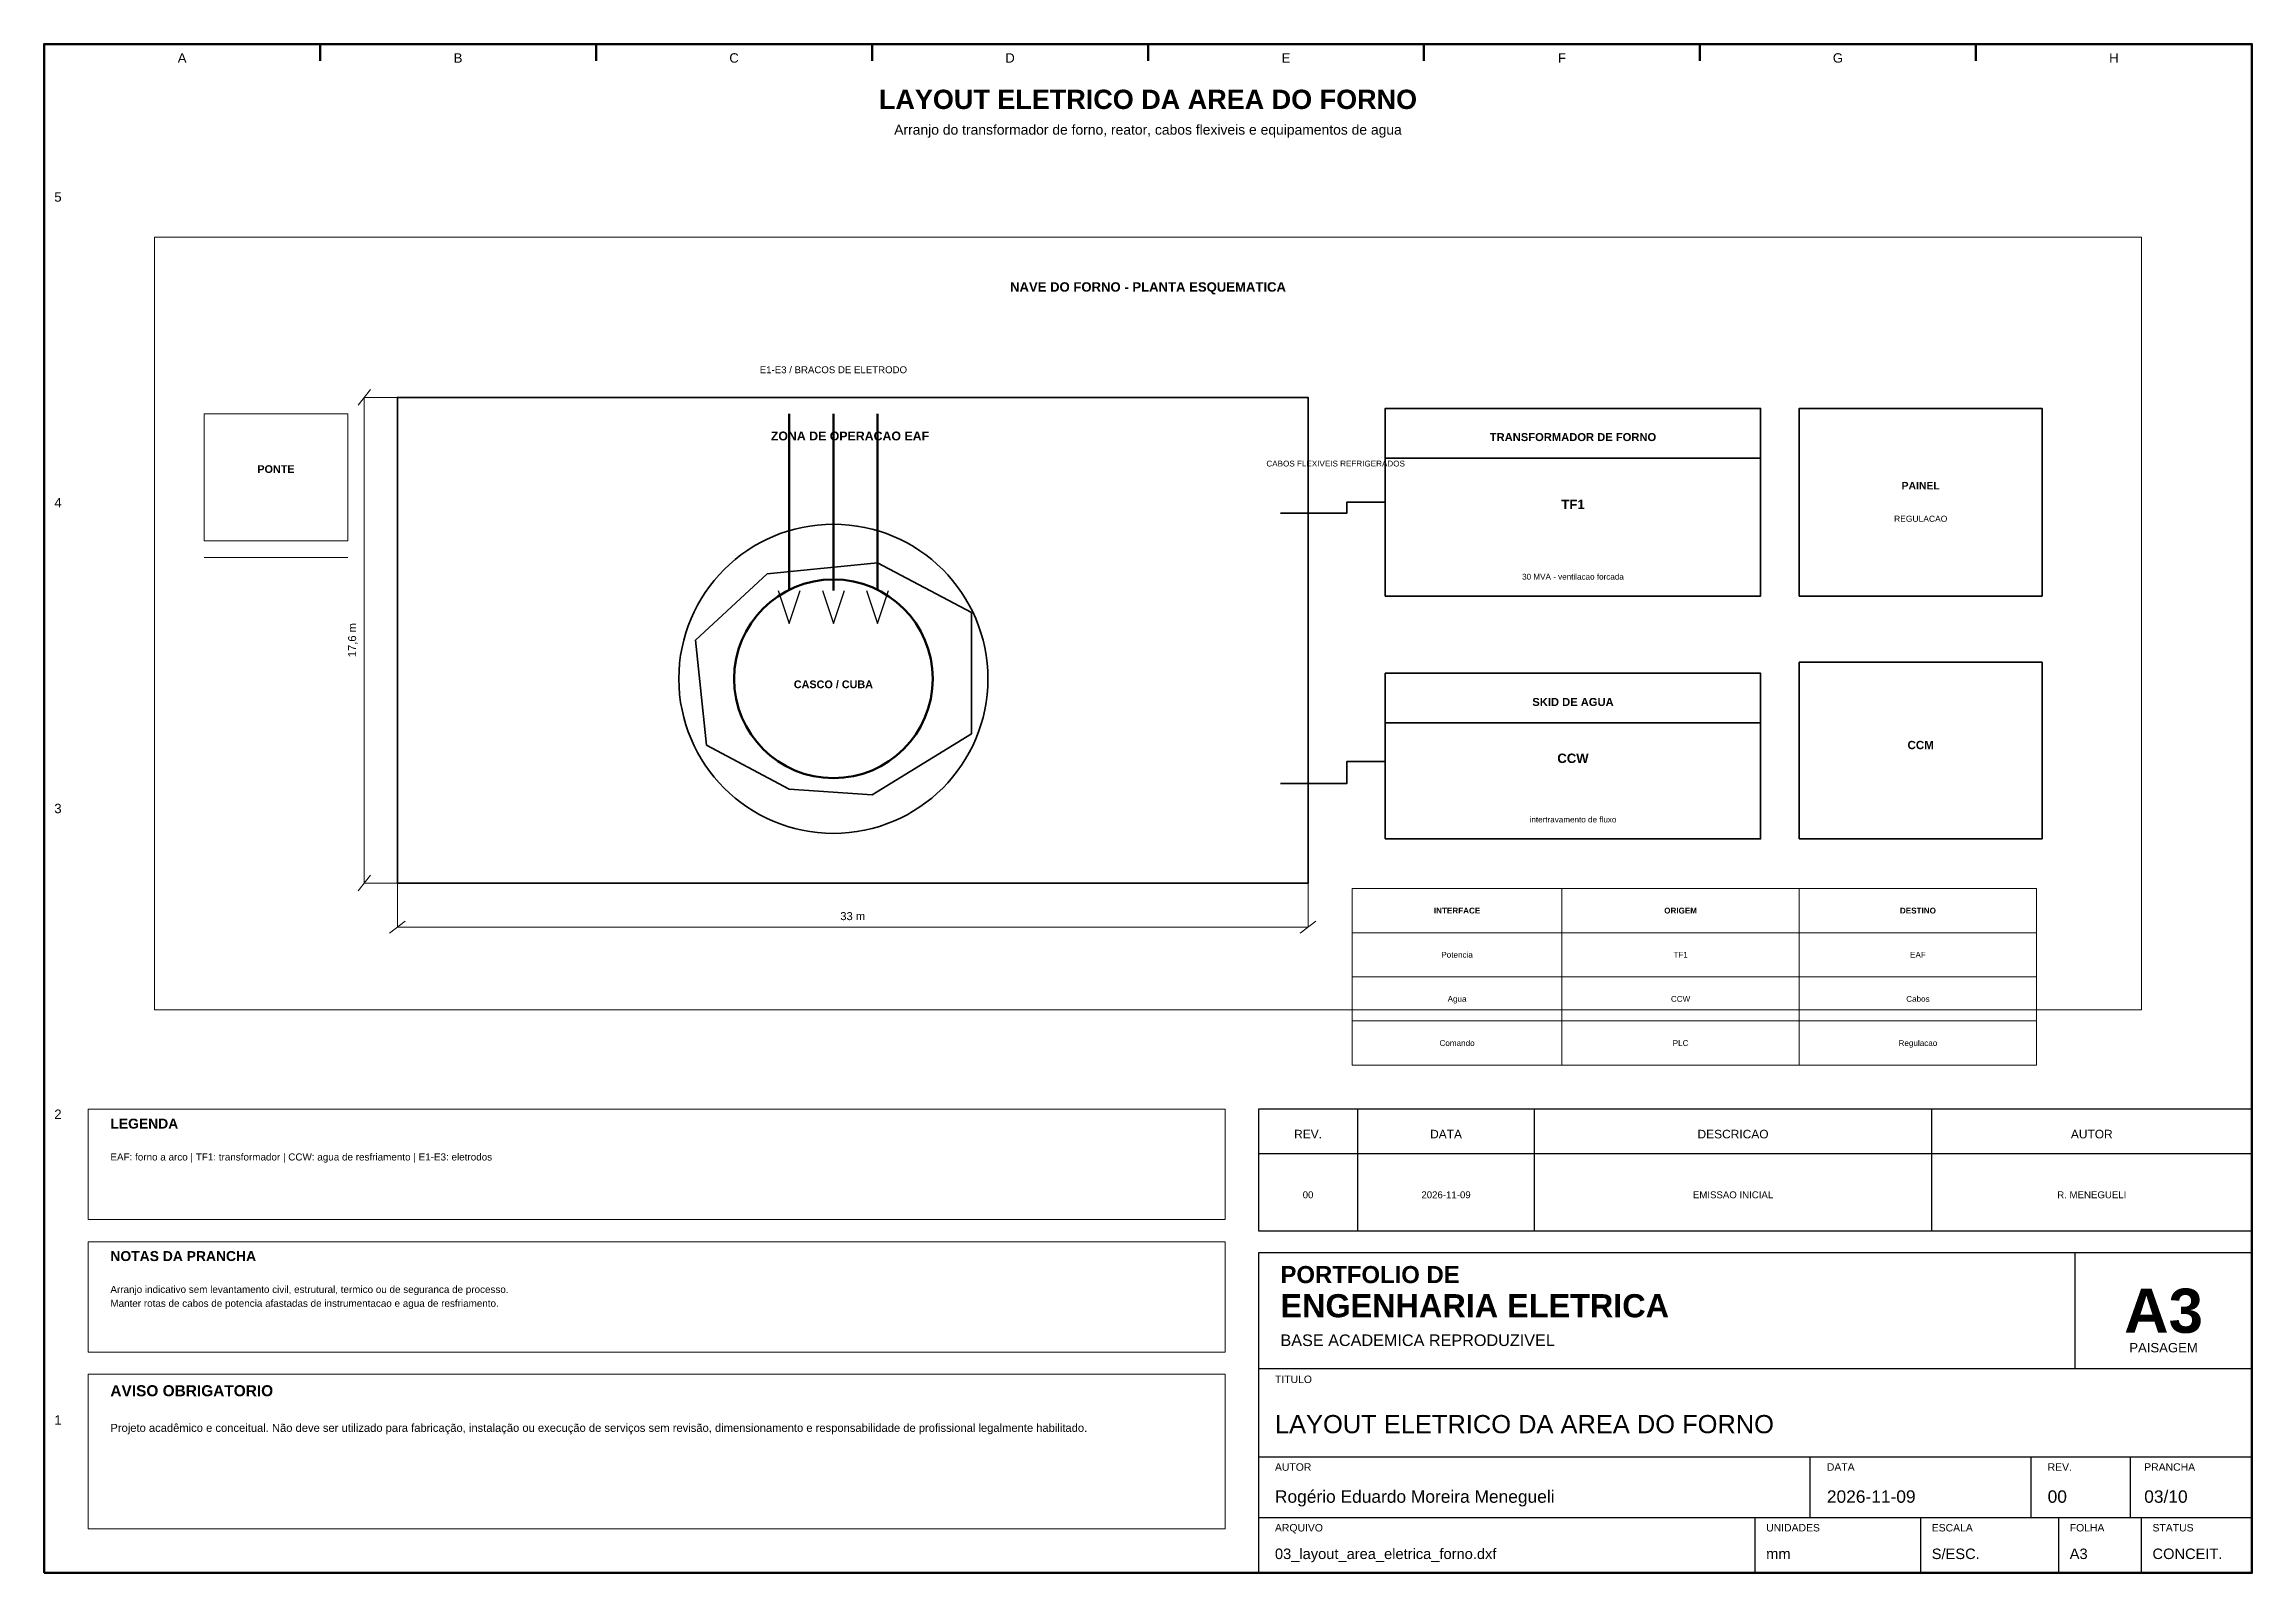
# Model space of a CAD drawing. Header units: millimetres. Extents: x 10 to 410, y 10 to 287.
import ezdxf
from ezdxf.enums import TextEntityAlignment as Align

# ---------------------------------------------------------------- set-up
doc = ezdxf.new("R2010")
doc.units = ezdxf.units.MM
for name, color, linetype, lineweight in [('00_MOLDURA', 7, 'CONTINUOUS', 50), ('01_CARIMBO', 7, 'CONTINUOUS', 25), ('02_TEXTO', 7, 'CONTINUOUS', 18), ('03_COTAS', 5, 'CONTINUOUS', 18), ('04_EQUIPAMENTOS', 250, 'CONTINUOUS', 35), ('05_POTENCIA', 1, 'CONTINUOUS', 50), ('06_COMANDO', 94, 'CONTINUOUS', 25), ('08_CABOS', 160, 'CONTINUOUS', 35), ('10_ELETROCALHAS', 251, 'CONTINUOUS', 35), ('11_ARQUITETURA', 8, 'CONTINUOUS', 18), ('12_LEGENDA', 7, 'CONTINUOUS', 18), ('13_NOTAS', 7, 'CONTINUOUS', 18)]:
    doc.layers.add(name, color=color, linetype=linetype, lineweight=lineweight)
doc.styles.add('PORTFOLIO_TEXTO', font='arial.ttf')
doc.styles.add('PORTFOLIO_TITULO', font='arialbd.ttf', dxfattribs={"width": 0.92})

# ---------------------------------------------------------------- blocks, each defined once
blk = doc.blocks.new('CARIMBO_A3')
at = {"layer": '01_CARIMBO'}
for p, q in [((148, 37), (148, 58)), ((0, 37), (180, 37)), ((0, 21), (180, 21)), ((100, 10), (100, 21)), ((140, 10), (140, 21)), ((158, 10), (158, 21)), ((0, 10), (180, 10)), ((90, 0), (90, 10)), ((120, 0), (120, 10)), ((145, 0), (145, 10)), ((160, 0), (160, 10))]:
    blk.add_line(p, q, dxfattribs=at)
blk.add_lwpolyline([(0, 0), (180, 0), (180, 58), (0, 58)], close=True, dxfattribs=at)
at = {"layer": '01_CARIMBO', "style": 'PORTFOLIO_TEXTO'}
for s, p in [('TITULO', (3, 34.4)), ('AUTOR', (3, 18.5)), ('DATA', (103, 18.5)), ('REV.', (143, 18.5)), ('PRANCHA', (160.5, 18.5)), ('ARQUIVO', (3, 7.5)), ('UNIDADES', (92, 7.5)), ('ESCALA', (122, 7.5)), ('FOLHA', (147, 7.5)), ('STATUS', (162, 7.5))]:
    blk.add_text(s, height=1.35, dxfattribs=at).set_placement(p)
at = {"layer": '02_TEXTO'}
for s, height, style, p in [('PORTFOLIO DE', 3.1, 'PORTFOLIO_TITULO', (4, 52.5)), ('ENGENHARIA ELETRICA', 4.2, 'PORTFOLIO_TITULO', (4, 46.3)), ('BASE ACADEMICA REPRODUZIVEL', 2.1, 'PORTFOLIO_TEXTO', (4, 41.1))]:
    blk.add_text(s, height=height, dxfattribs=dict(at, style=style)).set_placement(p)
for s, height, style, p in [('A3', 8, 'PORTFOLIO_TITULO', (164, 47.5)), ('PAISAGEM', 1.7, 'PORTFOLIO_TEXTO', (164, 40.8))]:
    blk.add_text(s, height=height, dxfattribs=dict(at, style=style)).set_placement(p, align=Align.MIDDLE_CENTER)
at = {"layer": '02_TEXTO', "style": 'PORTFOLIO_TEXTO'}
for tag, p, height in [('TITULO', (3, 25.3), 3.3), ('AUTOR', (3, 12.7), 2.25), ('DATA', (103, 12.7), 2.25), ('REVISAO', (143, 12.7), 2.25), ('PRANCHA', (160.5, 12.7), 2.25), ('ARQUIVO', (3, 2.5), 1.9), ('UNIDADES', (92, 2.5), 1.9), ('ESCALA', (122, 2.5), 1.9), ('FOLHA', (147, 2.5), 1.9), ('STATUS', (162, 2.5), 1.9)]:
    blk.add_attdef(tag, p, '', height=height, dxfattribs=at)

msp = doc.modelspace()

# ---------------------------------------------------------------- linework, layer by layer
at = {"layer": '00_MOLDURA'}
for p, q in [((60, 287), (60, 284)), ((110, 287), (110, 284)), ((160, 287), (160, 284)), ((210, 287), (210, 284)), ((260, 287), (260, 284)), ((310, 287), (310, 284)), ((360, 287), (360, 284))]:
    msp.add_line(p, q, dxfattribs=at)
msp.add_lwpolyline([(10, 10), (410, 10), (410, 287), (10, 287)], close=True, dxfattribs=at)
at = {"layer": '01_CARIMBO'}
for p, q in [((248, 72), (248, 94)), ((280, 72), (280, 94)), ((352, 72), (352, 94)), ((230, 86), (410, 86))]:
    msp.add_line(p, q, dxfattribs=at)
msp.add_lwpolyline([(230, 72), (410, 72), (410, 94), (230, 94)], close=True, dxfattribs=at)
at = {"layer": '03_COTAS'}
for p, q in [((66.9, 221.6), (69.1, 224.4)), ((74, 223), (68, 223)), ((68, 135), (68, 223)), ((66.9, 133.6), (69.1, 136.4)), ((74, 135), (68, 135)), ((74, 135), (74, 127)), ((239, 135), (239, 127)), ((72.6, 125.9), (75.4, 128.1)), ((237.6, 125.9), (240.4, 128.1)), ((74, 127), (239, 127))]:
    msp.add_line(p, q, dxfattribs=at)
at = {"layer": '04_EQUIPAMENTOS'}
for p, q in [((253, 212), (321, 212)), ((253, 164), (321, 164))]:
    msp.add_line(p, q, dxfattribs=at)
for points in [[(74, 135), (239, 135), (239, 223), (74, 223)], [(253, 187), (321, 187), (321, 221), (253, 221)], [(328, 187), (372, 187), (372, 221), (328, 221)], [(130, 160), (145, 152), (160, 151), (178, 162), (178, 184), (161, 193), (141, 191), (128, 179)], [(253, 143), (321, 143), (321, 173), (253, 173)], [(328, 143), (372, 143), (372, 175), (328, 175)]]:
    msp.add_lwpolyline(points, close=True, dxfattribs=at)
msp.add_circle((153, 172), 28, dxfattribs=at)
at = {"layer": '05_POTENCIA'}
msp.add_circle((153, 172), 18, dxfattribs=at)
at = {"layer": '06_COMANDO', "lineweight": 50}
for p, q in [((145, 220), (145, 188)), ((153, 220), (153, 188)), ((161, 220), (161, 188))]:
    msp.add_line(p, q, dxfattribs=at)
at = {"layer": '06_COMANDO'}
for points in [[(143, 188), (145, 182), (147, 188)], [(151, 188), (153, 182), (155, 188)], [(159, 188), (161, 182), (163, 188)]]:
    msp.add_lwpolyline(points, dxfattribs=at)
at = {"layer": '08_CABOS'}
msp.add_lwpolyline([(234, 202), (246, 202), (246, 204), (253, 204)], dxfattribs=at)
at = {"layer": '10_ELETROCALHAS'}
msp.add_lwpolyline([(234, 153), (246, 153), (246, 157), (253, 157)], dxfattribs=at)
at = {"layer": '11_ARQUITETURA'}
msp.add_line((39, 194), (65, 194), dxfattribs=at)
for points in [[(30, 112), (390, 112), (390, 252), (30, 252)], [(39, 197), (65, 197), (65, 220), (39, 220)]]:
    msp.add_lwpolyline(points, close=True, dxfattribs=at)
at = {"layer": '12_LEGENDA'}
for p, q in [((285, 134), (285, 102)), ((328, 134), (328, 102)), ((247, 126), (371, 126)), ((247, 118), (371, 118)), ((247, 110), (371, 110))]:
    msp.add_line(p, q, dxfattribs=at)
for points in [[(247, 102), (371, 102), (371, 134), (247, 134)], [(18, 74), (224, 74), (224, 94), (18, 94)]]:
    msp.add_lwpolyline(points, close=True, dxfattribs=at)
at = {"layer": '13_NOTAS'}
for points in [[(18, 50), (224, 50), (224, 70), (18, 70)], [(18, 18), (224, 18), (224, 46), (18, 46)]]:
    msp.add_lwpolyline(points, close=True, dxfattribs=at)

# ---------------------------------------------------------------- block references
at = {"layer": '01_CARIMBO'}
msp.add_blockref('CARIMBO_A3', (230, 10), dxfattribs=at).add_auto_attribs({'TITULO': 'LAYOUT ELETRICO DA AREA DO FORNO', 'AUTOR': 'Rogério Eduardo Moreira Menegueli', 'DATA': '2026-11-09', 'REVISAO': '00', 'PRANCHA': '03/10', 'ARQUIVO': '03_layout_area_eletrica_forno.dxf', 'UNIDADES': 'mm', 'ESCALA': 'S/ESC.', 'FOLHA': 'A3', 'STATUS': 'CONCEIT.'})

# ---------------------------------------------------------------- texts
at = {"layer": '00_MOLDURA', "style": 'PORTFOLIO_TEXTO'}
for s, p in [('A', (35, 284.5)), ('B', (85, 284.5)), ('C', (135, 284.5)), ('D', (185, 284.5)), ('E', (235, 284.5)), ('F', (285, 284.5)), ('G', (335, 284.5)), ('H', (385, 284.5)), ('5', (12.5, 259.3)), ('4', (12.5, 203.9)), ('3', (12.5, 148.5)), ('2', (12.5, 93.1)), ('1', (12.5, 37.7))]:
    msp.add_text(s, height=1.7, dxfattribs=at).set_placement(p, align=Align.MIDDLE_CENTER)
at = {"layer": '01_CARIMBO', "style": 'PORTFOLIO_TEXTO'}
for s, p in [('REV.', (239, 89.5)), ('DATA', (264, 89.5)), ('DESCRICAO', (316, 89.5)), ('AUTOR', (381, 89.5))]:
    msp.add_text(s, height=1.55, dxfattribs=at).set_placement(p, align=Align.MIDDLE_CENTER)
at = {"layer": '02_TEXTO'}
for s, height, style, p in [('LAYOUT ELETRICO DA AREA DO FORNO', 3.5, 'PORTFOLIO_TITULO', (210, 277)), ('Arranjo do transformador de forno, reator, cabos flexiveis e equipamentos de agua', 1.8, 'PORTFOLIO_TEXTO', (210, 271.5)), ('TF1', 1.7, 'PORTFOLIO_TITULO', (287, 203.6)), ('REGULACAO', 1.1, 'PORTFOLIO_TEXTO', (350, 201)), ('30 MVA - ventilacao forcada', 1.05, 'PORTFOLIO_TEXTO', (287, 190.5)), ('CCW', 1.7, 'PORTFOLIO_TITULO', (287, 157.6)), ('intertravamento de fluxo', 1.05, 'PORTFOLIO_TEXTO', (287, 146.5)), ('00', 1.25, 'PORTFOLIO_TEXTO', (239, 78.5)), ('2026-11-09', 1.25, 'PORTFOLIO_TEXTO', (264, 78.5)), ('EMISSAO INICIAL', 1.25, 'PORTFOLIO_TEXTO', (316, 78.5)), ('R. MENEGUELI', 1.25, 'PORTFOLIO_TEXTO', (381, 78.5))]:
    msp.add_text(s, height=height, dxfattribs=dict(at, style=style)).set_placement(p, align=Align.MIDDLE_CENTER)
at = {"layer": '03_COTAS', "style": 'PORTFOLIO_TEXTO'}
msp.add_text('17,6 m', height=1.45, rotation=90, dxfattribs=at).set_placement((65.8, 179), align=Align.MIDDLE_CENTER)
msp.add_text('33 m', height=1.45, dxfattribs=at).set_placement((156.5, 129), align=Align.MIDDLE_CENTER)
at = {"layer": '04_EQUIPAMENTOS', "style": 'PORTFOLIO_TITULO'}
for s, height, p in [('ZONA DE OPERACAO EAF', 1.6, (156, 216)), ('TRANSFORMADOR DE FORNO', 1.45, (287, 215.8)), ('PAINEL', 1.35, (350, 207)), ('CASCO / CUBA', 1.4, (153, 171)), ('SKID DE AGUA', 1.45, (287, 167.8)), ('CCM', 1.5, (350, 160))]:
    msp.add_text(s, height=height, dxfattribs=at).set_placement(p, align=Align.MIDDLE_CENTER)
at = {"layer": '06_COMANDO', "style": 'PORTFOLIO_TEXTO'}
msp.add_text('E1-E3 / BRACOS DE ELETRODO', height=1.25, dxfattribs=at).set_placement((153, 228), align=Align.MIDDLE_CENTER)
at = {"layer": '08_CABOS', "style": 'PORTFOLIO_TEXTO'}
msp.add_text('CABOS FLEXIVEIS REFRIGERADOS', height=1.05, dxfattribs=at).set_placement((244, 211), align=Align.MIDDLE_CENTER)
at = {"layer": '11_ARQUITETURA', "style": 'PORTFOLIO_TITULO'}
for s, height, p in [('NAVE DO FORNO - PLANTA ESQUEMATICA', 1.7, (210, 243)), ('PONTE', 1.4, (52, 210))]:
    msp.add_text(s, height=height, dxfattribs=at).set_placement(p, align=Align.MIDDLE_CENTER)
at = {"layer": '12_LEGENDA'}
for s, style, p in [('INTERFACE', 'PORTFOLIO_TITULO', (266, 130)), ('ORIGEM', 'PORTFOLIO_TITULO', (306.5, 130)), ('DESTINO', 'PORTFOLIO_TITULO', (349.5, 130)), ('Potencia', 'PORTFOLIO_TEXTO', (266, 122)), ('TF1', 'PORTFOLIO_TEXTO', (306.5, 122)), ('EAF', 'PORTFOLIO_TEXTO', (349.5, 122)), ('Agua', 'PORTFOLIO_TEXTO', (266, 114)), ('CCW', 'PORTFOLIO_TEXTO', (306.5, 114)), ('Cabos', 'PORTFOLIO_TEXTO', (349.5, 114)), ('Comando', 'PORTFOLIO_TEXTO', (266, 106)), ('PLC', 'PORTFOLIO_TEXTO', (306.5, 106)), ('Regulacao', 'PORTFOLIO_TEXTO', (349.5, 106))]:
    msp.add_text(s, height=1.05, dxfattribs=dict(at, style=style)).set_placement(p, align=Align.MIDDLE_CENTER)
at = {"layer": '12_LEGENDA', "style": 'PORTFOLIO_TITULO'}
msp.add_text('LEGENDA', height=1.8, dxfattribs=at).set_placement((22, 90.5))
at = {"layer": '12_LEGENDA', "insert": (22, 86), "char_height": 1.28, "width": 198, "attachment_point": 1, "line_spacing_factor": 1.18, "style": 'PORTFOLIO_TEXTO'}
msp.add_mtext('EAF: forno a arco | TF1: transformador | CCW: agua de resfriamento | E1-E3: eletrodos', dxfattribs=at)
at = {"layer": '13_NOTAS', "style": 'PORTFOLIO_TITULO'}
for s, height, p in [('NOTAS DA PRANCHA', 1.8, (22, 66.5)), ('AVISO OBRIGATORIO', 2, (22, 42))]:
    msp.add_text(s, height=height, dxfattribs=at).set_placement(p)
at = {"layer": '13_NOTAS', "width": 198, "attachment_point": 1, "line_spacing_factor": 1.18, "style": 'PORTFOLIO_TEXTO'}
for s, insert, char_height in [('Arranjo indicativo sem levantamento civil, estrutural, termico ou de seguranca de processo.\\PManter rotas de cabos de potencia afastadas de instrumentacao e agua de resfriamento.', (22, 62), 1.28), ('Projeto acadêmico e conceitual. Não deve ser utilizado para fabricação, instalação ou execução de serviços sem revisão, dimensionamento e responsabilidade de profissional legalmente habilitado.', (22, 37), 1.45)]:
    msp.add_mtext(s, dxfattribs=dict(at, insert=insert, char_height=char_height))

doc.saveas('drawing.dxf')
